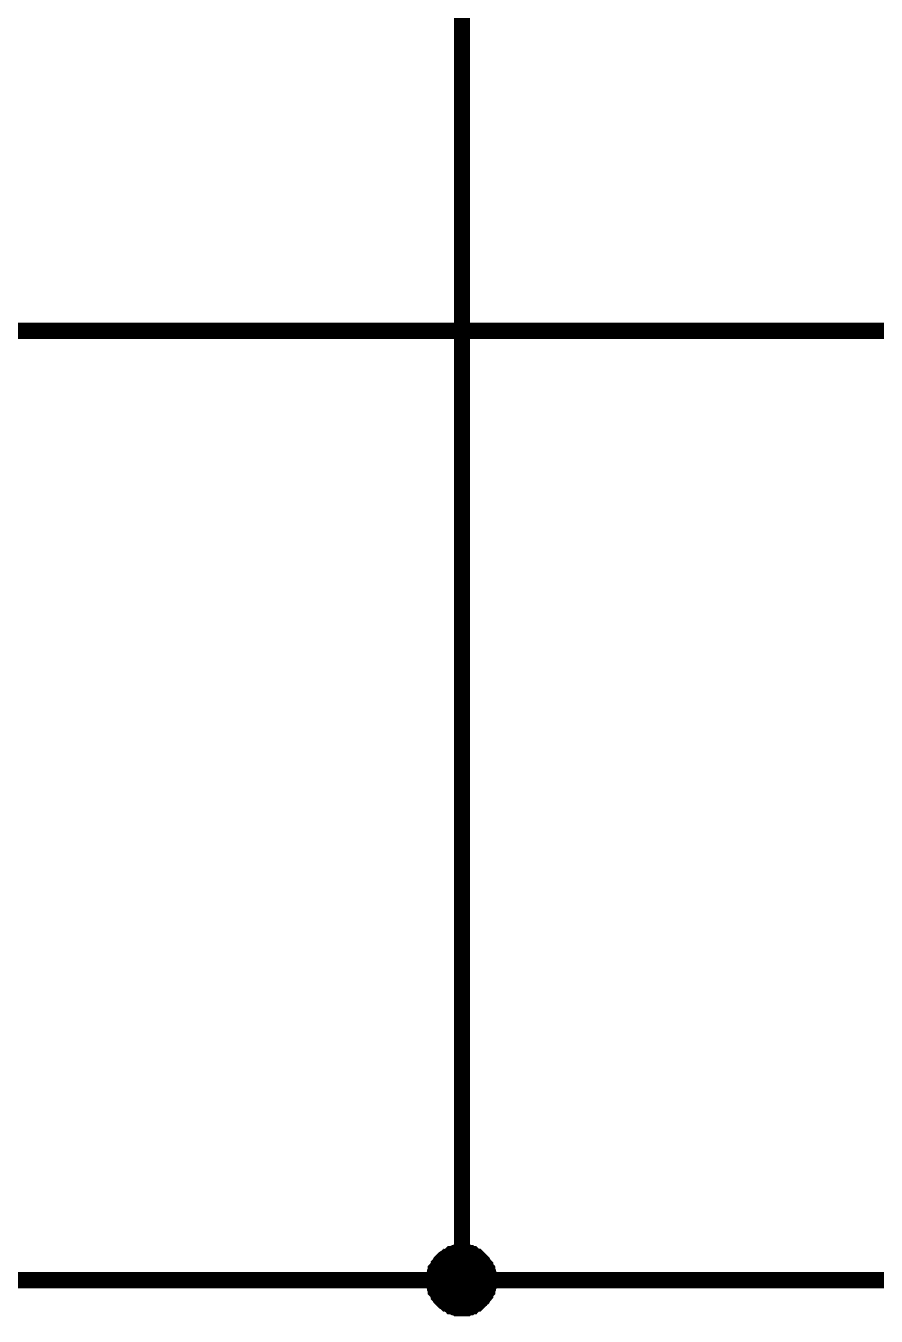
# Model space of a CAD drawing. Header units: millimetres. Extents: x -2024 to 917, y -725 to 13.
# Drawn here: x 299.12 to 314.8, y -309.45 to -285.66 of the extents above; entities that cross this region are included whole.
import ezdxf

# ---------------------------------------------------------------- set-up
doc = ezdxf.new("R2010")
doc.units = ezdxf.units.MM
doc.layers.add('Sheet', color=255, linetype='Continuous')

msp = doc.modelspace()

# ---------------------------------------------------------------- linework, layer by layer
at = {"layer": 'Sheet'}
for points, const_width in [([(307.162, -282.543), (307.162, -308.788)], 0.3), ([(322.157, -296.286), (322.157, -291.286), (297.165, -291.286)], 0.3), ([(306.649, -308.788), (306.649, -308.755), (306.649, -308.739), (306.649, -308.706), (306.665, -308.689), (306.665, -308.656), (306.665, -308.639), (306.682, -308.606), (306.682, -308.59), (306.699, -308.573), (306.715, -308.54), (306.732, -308.523), (306.732, -308.507), (306.748, -308.49), (306.765, -308.457), (306.781, -308.441), (306.798, -308.424), (306.814, -308.408), (306.831, -308.391), (306.864, -308.374), (306.881, -308.358), (306.897, -308.358), (306.914, -308.341), (306.947, -308.325), (306.963, -308.308), (306.98, -308.308), (307.013, -308.292), (307.03, -308.292), (307.063, -308.292), (307.079, -308.275), (307.112, -308.275), (307.129, -308.275), (307.162, -308.275)], 0.3), ([(306.649, -308.788), (306.649, -308.755), (306.649, -308.739), (306.649, -308.706), (306.665, -308.689), (306.665, -308.656), (306.665, -308.639), (306.682, -308.606), (306.682, -308.59), (306.699, -308.573), (306.715, -308.54), (306.732, -308.523), (306.732, -308.507), (306.748, -308.49), (306.765, -308.457), (306.781, -308.441), (306.798, -308.424), (306.814, -308.408), (306.831, -308.391), (306.864, -308.374), (306.881, -308.358), (306.897, -308.358), (306.914, -308.341), (306.947, -308.325), (306.963, -308.308), (306.98, -308.308), (307.013, -308.292), (307.03, -308.292), (307.063, -308.292), (307.079, -308.275), (307.112, -308.275), (307.129, -308.275), (307.162, -308.275)], 0.3), ([(306.649, -308.788), (306.649, -308.755), (306.649, -308.739), (306.649, -308.706), (306.665, -308.689), (306.665, -308.656), (306.665, -308.639), (306.682, -308.606), (306.682, -308.59), (306.699, -308.573), (306.715, -308.54), (306.732, -308.523), (306.732, -308.507), (306.748, -308.49), (306.765, -308.457), (306.781, -308.441), (306.798, -308.424), (306.814, -308.408), (306.831, -308.391), (306.864, -308.374), (306.881, -308.358), (306.897, -308.358), (306.914, -308.341), (306.947, -308.325), (306.963, -308.308), (306.98, -308.308), (307.013, -308.292), (307.03, -308.292), (307.063, -308.292), (307.079, -308.275), (307.112, -308.275), (307.129, -308.275), (307.162, -308.275)], 0.3), ([(306.649, -308.788), (306.649, -308.755), (306.649, -308.739), (306.649, -308.706), (306.665, -308.689), (306.665, -308.656), (306.665, -308.639), (306.682, -308.606), (306.682, -308.59), (306.699, -308.573), (306.715, -308.54), (306.732, -308.523), (306.732, -308.507), (306.748, -308.49), (306.765, -308.457), (306.781, -308.441), (306.798, -308.424), (306.814, -308.408), (306.831, -308.391), (306.864, -308.374), (306.881, -308.358), (306.897, -308.358), (306.914, -308.341), (306.947, -308.325), (306.963, -308.308), (306.98, -308.308), (307.013, -308.292), (307.03, -308.292), (307.063, -308.292), (307.079, -308.275), (307.112, -308.275), (307.129, -308.275), (307.162, -308.275)], 0.3), ([(306.649, -308.788), (306.649, -308.755), (306.649, -308.739), (306.649, -308.706), (306.665, -308.689), (306.665, -308.656), (306.665, -308.639), (306.682, -308.606), (306.682, -308.59), (306.699, -308.573), (306.715, -308.54), (306.732, -308.523), (306.732, -308.507), (306.748, -308.49), (306.765, -308.457), (306.781, -308.441), (306.798, -308.424), (306.814, -308.408), (306.831, -308.391), (306.864, -308.374), (306.881, -308.358), (306.897, -308.358), (306.914, -308.341), (306.947, -308.325), (306.963, -308.308), (306.98, -308.308), (307.013, -308.292), (307.03, -308.292), (307.063, -308.292), (307.079, -308.275), (307.112, -308.275), (307.129, -308.275), (307.162, -308.275)], 0.0991), ([(306.649, -308.788), (306.649, -308.755), (306.649, -308.739), (306.649, -308.706), (306.665, -308.689), (306.665, -308.656), (306.665, -308.639), (306.682, -308.606), (306.682, -308.59), (306.699, -308.573), (306.715, -308.54), (306.732, -308.523), (306.732, -308.507), (306.748, -308.49), (306.765, -308.457), (306.781, -308.441), (306.798, -308.424), (306.814, -308.408), (306.831, -308.391), (306.864, -308.374), (306.881, -308.358), (306.897, -308.358), (306.914, -308.341), (306.947, -308.325), (306.963, -308.308), (306.98, -308.308), (307.013, -308.292), (307.03, -308.292), (307.063, -308.292), (307.079, -308.275), (307.112, -308.275), (307.129, -308.275), (307.162, -308.275)], 0.0991), ([(306.649, -308.788), (306.649, -308.755), (306.649, -308.739), (306.649, -308.706), (306.665, -308.689), (306.665, -308.656), (306.665, -308.639), (306.682, -308.606), (306.682, -308.59), (306.699, -308.573), (306.715, -308.54), (306.732, -308.523), (306.732, -308.507), (306.748, -308.49), (306.765, -308.457), (306.781, -308.441), (306.798, -308.424), (306.814, -308.408), (306.831, -308.391), (306.864, -308.374), (306.881, -308.358), (306.897, -308.358), (306.914, -308.341), (306.947, -308.325), (306.963, -308.308), (306.98, -308.308), (307.013, -308.292), (307.03, -308.292), (307.063, -308.292), (307.079, -308.275), (307.112, -308.275), (307.129, -308.275), (307.162, -308.275)], 0.0991), ([(306.649, -308.788), (306.649, -308.755), (306.649, -308.739), (306.649, -308.706), (306.665, -308.689), (306.665, -308.656), (306.665, -308.639), (306.682, -308.606), (306.682, -308.59), (306.699, -308.573), (306.715, -308.54), (306.732, -308.523), (306.732, -308.507), (306.748, -308.49), (306.765, -308.457), (306.781, -308.441), (306.798, -308.424), (306.814, -308.408), (306.831, -308.391), (306.864, -308.374), (306.881, -308.358), (306.897, -308.358), (306.914, -308.341), (306.947, -308.325), (306.963, -308.308), (306.98, -308.308), (307.013, -308.292), (307.03, -308.292), (307.063, -308.292), (307.079, -308.275), (307.112, -308.275), (307.129, -308.275), (307.162, -308.275)], 0.0991), ([(307.162, -308.275), (307.162, -308.275)], 0.3), ([(307.162, -308.275), (307.195, -308.275), (307.212, -308.275), (307.245, -308.275), (307.261, -308.292), (307.294, -308.292), (307.311, -308.292), (307.328, -308.308), (307.361, -308.308), (307.377, -308.325), (307.394, -308.341), (307.427, -308.358), (307.443, -308.358), (307.46, -308.374), (307.476, -308.391), (307.493, -308.408), (307.51, -308.424), (307.526, -308.441), (307.543, -308.457), (307.559, -308.49), (307.576, -308.507), (307.592, -308.523), (307.592, -308.54), (307.609, -308.573), (307.625, -308.59), (307.625, -308.606), (307.642, -308.639), (307.642, -308.656), (307.642, -308.689), (307.659, -308.706), (307.659, -308.739), (307.659, -308.755), (307.659, -308.788)], 0.3), ([(307.162, -308.275), (307.162, -308.275)], 0.3), ([(307.162, -308.275), (307.195, -308.275), (307.212, -308.275), (307.245, -308.275), (307.261, -308.292), (307.294, -308.292), (307.311, -308.292), (307.328, -308.308), (307.361, -308.308), (307.377, -308.325), (307.394, -308.341), (307.427, -308.358), (307.443, -308.358), (307.46, -308.374), (307.476, -308.391), (307.493, -308.408), (307.51, -308.424), (307.526, -308.441), (307.543, -308.457), (307.559, -308.49), (307.576, -308.507), (307.592, -308.523), (307.592, -308.54), (307.609, -308.573), (307.625, -308.59), (307.625, -308.606), (307.642, -308.639), (307.642, -308.656), (307.642, -308.689), (307.659, -308.706), (307.659, -308.739), (307.659, -308.755), (307.659, -308.788)], 0.3), ([(307.162, -308.275), (307.162, -308.275)], 0.3), ([(307.162, -308.275), (307.195, -308.275), (307.212, -308.275), (307.245, -308.275), (307.261, -308.292), (307.294, -308.292), (307.311, -308.292), (307.328, -308.308), (307.361, -308.308), (307.377, -308.325), (307.394, -308.341), (307.427, -308.358), (307.443, -308.358), (307.46, -308.374), (307.476, -308.391), (307.493, -308.408), (307.51, -308.424), (307.526, -308.441), (307.543, -308.457), (307.559, -308.49), (307.576, -308.507), (307.592, -308.523), (307.592, -308.54), (307.609, -308.573), (307.625, -308.59), (307.625, -308.606), (307.642, -308.639), (307.642, -308.656), (307.642, -308.689), (307.659, -308.706), (307.659, -308.739), (307.659, -308.755), (307.659, -308.788)], 0.3), ([(307.162, -308.275), (307.162, -308.275)], 0.3), ([(307.162, -308.275), (307.195, -308.275), (307.212, -308.275), (307.245, -308.275), (307.261, -308.292), (307.294, -308.292), (307.311, -308.292), (307.328, -308.308), (307.361, -308.308), (307.377, -308.325), (307.394, -308.341), (307.427, -308.358), (307.443, -308.358), (307.46, -308.374), (307.476, -308.391), (307.493, -308.408), (307.51, -308.424), (307.526, -308.441), (307.543, -308.457), (307.559, -308.49), (307.576, -308.507), (307.592, -308.523), (307.592, -308.54), (307.609, -308.573), (307.625, -308.59), (307.625, -308.606), (307.642, -308.639), (307.642, -308.656), (307.642, -308.689), (307.659, -308.706), (307.659, -308.739), (307.659, -308.755), (307.659, -308.788)], 0.3), ([(307.162, -308.275), (307.162, -308.275)], 0.0991), ([(307.162, -308.275), (307.195, -308.275), (307.212, -308.275), (307.245, -308.275), (307.261, -308.292), (307.294, -308.292), (307.311, -308.292), (307.328, -308.308), (307.361, -308.308), (307.377, -308.325), (307.394, -308.341), (307.427, -308.358), (307.443, -308.358), (307.46, -308.374), (307.476, -308.391), (307.493, -308.408), (307.51, -308.424), (307.526, -308.441), (307.543, -308.457), (307.559, -308.49), (307.576, -308.507), (307.592, -308.523), (307.592, -308.54), (307.609, -308.573), (307.625, -308.59), (307.625, -308.606), (307.642, -308.639), (307.642, -308.656), (307.642, -308.689), (307.659, -308.706), (307.659, -308.739), (307.659, -308.755), (307.659, -308.788)], 0.0991), ([(307.162, -308.275), (307.162, -308.275)], 0.0991), ([(307.162, -308.275), (307.195, -308.275), (307.212, -308.275), (307.245, -308.275), (307.261, -308.292), (307.294, -308.292), (307.311, -308.292), (307.328, -308.308), (307.361, -308.308), (307.377, -308.325), (307.394, -308.341), (307.427, -308.358), (307.443, -308.358), (307.46, -308.374), (307.476, -308.391), (307.493, -308.408), (307.51, -308.424), (307.526, -308.441), (307.543, -308.457), (307.559, -308.49), (307.576, -308.507), (307.592, -308.523), (307.592, -308.54), (307.609, -308.573), (307.625, -308.59), (307.625, -308.606), (307.642, -308.639), (307.642, -308.656), (307.642, -308.689), (307.659, -308.706), (307.659, -308.739), (307.659, -308.755), (307.659, -308.788)], 0.0991), ([(307.162, -308.275), (307.162, -308.275)], 0.0991), ([(307.162, -308.275), (307.195, -308.275), (307.212, -308.275), (307.245, -308.275), (307.261, -308.292), (307.294, -308.292), (307.311, -308.292), (307.328, -308.308), (307.361, -308.308), (307.377, -308.325), (307.394, -308.341), (307.427, -308.358), (307.443, -308.358), (307.46, -308.374), (307.476, -308.391), (307.493, -308.408), (307.51, -308.424), (307.526, -308.441), (307.543, -308.457), (307.559, -308.49), (307.576, -308.507), (307.592, -308.523), (307.592, -308.54), (307.609, -308.573), (307.625, -308.59), (307.625, -308.606), (307.642, -308.639), (307.642, -308.656), (307.642, -308.689), (307.659, -308.706), (307.659, -308.739), (307.659, -308.755), (307.659, -308.788)], 0.0991), ([(307.162, -308.275), (307.162, -308.275)], 0.0991), ([(307.162, -308.275), (307.195, -308.275), (307.212, -308.275), (307.245, -308.275), (307.261, -308.292), (307.294, -308.292), (307.311, -308.292), (307.328, -308.308), (307.361, -308.308), (307.377, -308.325), (307.394, -308.341), (307.427, -308.358), (307.443, -308.358), (307.46, -308.374), (307.476, -308.391), (307.493, -308.408), (307.51, -308.424), (307.526, -308.441), (307.543, -308.457), (307.559, -308.49), (307.576, -308.507), (307.592, -308.523), (307.592, -308.54), (307.609, -308.573), (307.625, -308.59), (307.625, -308.606), (307.642, -308.639), (307.642, -308.656), (307.642, -308.689), (307.659, -308.706), (307.659, -308.739), (307.659, -308.755), (307.659, -308.788)], 0.0991), ([(322.157, -308.788), (307.162, -308.788), (297.165, -308.788)], 0.3), ([(307.162, -309.302), (307.129, -309.302), (307.112, -309.302), (307.079, -309.302), (307.063, -309.285), (307.03, -309.285), (307.013, -309.285), (306.98, -309.269), (306.963, -309.269), (306.947, -309.252), (306.914, -309.235), (306.897, -309.219), (306.881, -309.219), (306.864, -309.202), (306.831, -309.186), (306.814, -309.169), (306.798, -309.153), (306.781, -309.136), (306.765, -309.12), (306.748, -309.086), (306.732, -309.07), (306.732, -309.053), (306.715, -309.037), (306.699, -309.004), (306.682, -308.987), (306.682, -308.971), (306.665, -308.937), (306.665, -308.921), (306.665, -308.888), (306.649, -308.871), (306.649, -308.838), (306.649, -308.821), (306.649, -308.788)], 0.3), ([(306.649, -308.788), (306.649, -308.788)], 0.3), ([(307.162, -309.302), (307.129, -309.302), (307.112, -309.302), (307.079, -309.302), (307.063, -309.285), (307.03, -309.285), (307.013, -309.285), (306.98, -309.269), (306.963, -309.269), (306.947, -309.252), (306.914, -309.235), (306.897, -309.219), (306.881, -309.219), (306.864, -309.202), (306.831, -309.186), (306.814, -309.169), (306.798, -309.153), (306.781, -309.136), (306.765, -309.12), (306.748, -309.086), (306.732, -309.07), (306.732, -309.053), (306.715, -309.037), (306.699, -309.004), (306.682, -308.987), (306.682, -308.971), (306.665, -308.937), (306.665, -308.921), (306.665, -308.888), (306.649, -308.871), (306.649, -308.838), (306.649, -308.821), (306.649, -308.788)], 0.3), ([(306.649, -308.788), (306.649, -308.788)], 0.3), ([(307.162, -309.302), (307.129, -309.302), (307.112, -309.302), (307.079, -309.302), (307.063, -309.285), (307.03, -309.285), (307.013, -309.285), (306.98, -309.269), (306.963, -309.269), (306.947, -309.252), (306.914, -309.235), (306.897, -309.219), (306.881, -309.219), (306.864, -309.202), (306.831, -309.186), (306.814, -309.169), (306.798, -309.153), (306.781, -309.136), (306.765, -309.12), (306.748, -309.086), (306.732, -309.07), (306.732, -309.053), (306.715, -309.037), (306.699, -309.004), (306.682, -308.987), (306.682, -308.971), (306.665, -308.937), (306.665, -308.921), (306.665, -308.888), (306.649, -308.871), (306.649, -308.838), (306.649, -308.821), (306.649, -308.788)], 0.3), ([(306.649, -308.788), (306.649, -308.788)], 0.3), ([(307.162, -309.302), (307.129, -309.302), (307.112, -309.302), (307.079, -309.302), (307.063, -309.285), (307.03, -309.285), (307.013, -309.285), (306.98, -309.269), (306.963, -309.269), (306.947, -309.252), (306.914, -309.235), (306.897, -309.219), (306.881, -309.219), (306.864, -309.202), (306.831, -309.186), (306.814, -309.169), (306.798, -309.153), (306.781, -309.136), (306.765, -309.12), (306.748, -309.086), (306.732, -309.07), (306.732, -309.053), (306.715, -309.037), (306.699, -309.004), (306.682, -308.987), (306.682, -308.971), (306.665, -308.937), (306.665, -308.921), (306.665, -308.888), (306.649, -308.871), (306.649, -308.838), (306.649, -308.821), (306.649, -308.788)], 0.3), ([(306.649, -308.788), (306.649, -308.788)], 0.3), ([(307.162, -309.302), (307.129, -309.302), (307.112, -309.302), (307.079, -309.302), (307.063, -309.285), (307.03, -309.285), (307.013, -309.285), (306.98, -309.269), (306.963, -309.269), (306.947, -309.252), (306.914, -309.235), (306.897, -309.219), (306.881, -309.219), (306.864, -309.202), (306.831, -309.186), (306.814, -309.169), (306.798, -309.153), (306.781, -309.136), (306.765, -309.12), (306.748, -309.086), (306.732, -309.07), (306.732, -309.053), (306.715, -309.037), (306.699, -309.004), (306.682, -308.987), (306.682, -308.971), (306.665, -308.937), (306.665, -308.921), (306.665, -308.888), (306.649, -308.871), (306.649, -308.838), (306.649, -308.821), (306.649, -308.788)], 0.0991), ([(306.649, -308.788), (306.649, -308.788)], 0.0991), ([(307.162, -309.302), (307.129, -309.302), (307.112, -309.302), (307.079, -309.302), (307.063, -309.285), (307.03, -309.285), (307.013, -309.285), (306.98, -309.269), (306.963, -309.269), (306.947, -309.252), (306.914, -309.235), (306.897, -309.219), (306.881, -309.219), (306.864, -309.202), (306.831, -309.186), (306.814, -309.169), (306.798, -309.153), (306.781, -309.136), (306.765, -309.12), (306.748, -309.086), (306.732, -309.07), (306.732, -309.053), (306.715, -309.037), (306.699, -309.004), (306.682, -308.987), (306.682, -308.971), (306.665, -308.937), (306.665, -308.921), (306.665, -308.888), (306.649, -308.871), (306.649, -308.838), (306.649, -308.821), (306.649, -308.788)], 0.0991), ([(306.649, -308.788), (306.649, -308.788)], 0.0991), ([(307.162, -309.302), (307.129, -309.302), (307.112, -309.302), (307.079, -309.302), (307.063, -309.285), (307.03, -309.285), (307.013, -309.285), (306.98, -309.269), (306.963, -309.269), (306.947, -309.252), (306.914, -309.235), (306.897, -309.219), (306.881, -309.219), (306.864, -309.202), (306.831, -309.186), (306.814, -309.169), (306.798, -309.153), (306.781, -309.136), (306.765, -309.12), (306.748, -309.086), (306.732, -309.07), (306.732, -309.053), (306.715, -309.037), (306.699, -309.004), (306.682, -308.987), (306.682, -308.971), (306.665, -308.937), (306.665, -308.921), (306.665, -308.888), (306.649, -308.871), (306.649, -308.838), (306.649, -308.821), (306.649, -308.788)], 0.0991), ([(306.649, -308.788), (306.649, -308.788)], 0.0991), ([(307.162, -309.302), (307.129, -309.302), (307.112, -309.302), (307.079, -309.302), (307.063, -309.285), (307.03, -309.285), (307.013, -309.285), (306.98, -309.269), (306.963, -309.269), (306.947, -309.252), (306.914, -309.235), (306.897, -309.219), (306.881, -309.219), (306.864, -309.202), (306.831, -309.186), (306.814, -309.169), (306.798, -309.153), (306.781, -309.136), (306.765, -309.12), (306.748, -309.086), (306.732, -309.07), (306.732, -309.053), (306.715, -309.037), (306.699, -309.004), (306.682, -308.987), (306.682, -308.971), (306.665, -308.937), (306.665, -308.921), (306.665, -308.888), (306.649, -308.871), (306.649, -308.838), (306.649, -308.821), (306.649, -308.788)], 0.0991), ([(306.649, -308.788), (306.649, -308.788)], 0.0991), ([(307.659, -308.788), (307.659, -308.821), (307.659, -308.838), (307.659, -308.871), (307.642, -308.888), (307.642, -308.921), (307.642, -308.937), (307.625, -308.971), (307.625, -308.987), (307.609, -309.004), (307.592, -309.037), (307.592, -309.053), (307.576, -309.07), (307.559, -309.086), (307.543, -309.12), (307.526, -309.136), (307.51, -309.153), (307.493, -309.169), (307.476, -309.186), (307.46, -309.202), (307.443, -309.219), (307.427, -309.219), (307.394, -309.235), (307.377, -309.252), (307.361, -309.269), (307.328, -309.269), (307.311, -309.285), (307.294, -309.285), (307.261, -309.285), (307.245, -309.302), (307.212, -309.302), (307.195, -309.302), (307.162, -309.302)], 0.3), ([(307.659, -308.788), (307.659, -308.821), (307.659, -308.838), (307.659, -308.871), (307.642, -308.888), (307.642, -308.921), (307.642, -308.937), (307.625, -308.971), (307.625, -308.987), (307.609, -309.004), (307.592, -309.037), (307.592, -309.053), (307.576, -309.07), (307.559, -309.086), (307.543, -309.12), (307.526, -309.136), (307.51, -309.153), (307.493, -309.169), (307.476, -309.186), (307.46, -309.202), (307.443, -309.219), (307.427, -309.219), (307.394, -309.235), (307.377, -309.252), (307.361, -309.269), (307.328, -309.269), (307.311, -309.285), (307.294, -309.285), (307.261, -309.285), (307.245, -309.302), (307.212, -309.302), (307.195, -309.302), (307.162, -309.302)], 0.3), ([(307.659, -308.788), (307.659, -308.821), (307.659, -308.838), (307.659, -308.871), (307.642, -308.888), (307.642, -308.921), (307.642, -308.937), (307.625, -308.971), (307.625, -308.987), (307.609, -309.004), (307.592, -309.037), (307.592, -309.053), (307.576, -309.07), (307.559, -309.086), (307.543, -309.12), (307.526, -309.136), (307.51, -309.153), (307.493, -309.169), (307.476, -309.186), (307.46, -309.202), (307.443, -309.219), (307.427, -309.219), (307.394, -309.235), (307.377, -309.252), (307.361, -309.269), (307.328, -309.269), (307.311, -309.285), (307.294, -309.285), (307.261, -309.285), (307.245, -309.302), (307.212, -309.302), (307.195, -309.302), (307.162, -309.302)], 0.3), ([(307.659, -308.788), (307.659, -308.821), (307.659, -308.838), (307.659, -308.871), (307.642, -308.888), (307.642, -308.921), (307.642, -308.937), (307.625, -308.971), (307.625, -308.987), (307.609, -309.004), (307.592, -309.037), (307.592, -309.053), (307.576, -309.07), (307.559, -309.086), (307.543, -309.12), (307.526, -309.136), (307.51, -309.153), (307.493, -309.169), (307.476, -309.186), (307.46, -309.202), (307.443, -309.219), (307.427, -309.219), (307.394, -309.235), (307.377, -309.252), (307.361, -309.269), (307.328, -309.269), (307.311, -309.285), (307.294, -309.285), (307.261, -309.285), (307.245, -309.302), (307.212, -309.302), (307.195, -309.302), (307.162, -309.302)], 0.3), ([(307.659, -308.788), (307.659, -308.821), (307.659, -308.838), (307.659, -308.871), (307.642, -308.888), (307.642, -308.921), (307.642, -308.937), (307.625, -308.971), (307.625, -308.987), (307.609, -309.004), (307.592, -309.037), (307.592, -309.053), (307.576, -309.07), (307.559, -309.086), (307.543, -309.12), (307.526, -309.136), (307.51, -309.153), (307.493, -309.169), (307.476, -309.186), (307.46, -309.202), (307.443, -309.219), (307.427, -309.219), (307.394, -309.235), (307.377, -309.252), (307.361, -309.269), (307.328, -309.269), (307.311, -309.285), (307.294, -309.285), (307.261, -309.285), (307.245, -309.302), (307.212, -309.302), (307.195, -309.302), (307.162, -309.302)], 0.0991), ([(307.659, -308.788), (307.659, -308.821), (307.659, -308.838), (307.659, -308.871), (307.642, -308.888), (307.642, -308.921), (307.642, -308.937), (307.625, -308.971), (307.625, -308.987), (307.609, -309.004), (307.592, -309.037), (307.592, -309.053), (307.576, -309.07), (307.559, -309.086), (307.543, -309.12), (307.526, -309.136), (307.51, -309.153), (307.493, -309.169), (307.476, -309.186), (307.46, -309.202), (307.443, -309.219), (307.427, -309.219), (307.394, -309.235), (307.377, -309.252), (307.361, -309.269), (307.328, -309.269), (307.311, -309.285), (307.294, -309.285), (307.261, -309.285), (307.245, -309.302), (307.212, -309.302), (307.195, -309.302), (307.162, -309.302)], 0.0991), ([(307.659, -308.788), (307.659, -308.821), (307.659, -308.838), (307.659, -308.871), (307.642, -308.888), (307.642, -308.921), (307.642, -308.937), (307.625, -308.971), (307.625, -308.987), (307.609, -309.004), (307.592, -309.037), (307.592, -309.053), (307.576, -309.07), (307.559, -309.086), (307.543, -309.12), (307.526, -309.136), (307.51, -309.153), (307.493, -309.169), (307.476, -309.186), (307.46, -309.202), (307.443, -309.219), (307.427, -309.219), (307.394, -309.235), (307.377, -309.252), (307.361, -309.269), (307.328, -309.269), (307.311, -309.285), (307.294, -309.285), (307.261, -309.285), (307.245, -309.302), (307.212, -309.302), (307.195, -309.302), (307.162, -309.302)], 0.0991), ([(307.659, -308.788), (307.659, -308.821), (307.659, -308.838), (307.659, -308.871), (307.642, -308.888), (307.642, -308.921), (307.642, -308.937), (307.625, -308.971), (307.625, -308.987), (307.609, -309.004), (307.592, -309.037), (307.592, -309.053), (307.576, -309.07), (307.559, -309.086), (307.543, -309.12), (307.526, -309.136), (307.51, -309.153), (307.493, -309.169), (307.476, -309.186), (307.46, -309.202), (307.443, -309.219), (307.427, -309.219), (307.394, -309.235), (307.377, -309.252), (307.361, -309.269), (307.328, -309.269), (307.311, -309.285), (307.294, -309.285), (307.261, -309.285), (307.245, -309.302), (307.212, -309.302), (307.195, -309.302), (307.162, -309.302)], 0.0991), ([(307.659, -308.788), (307.659, -308.788), (307.659, -308.788), (307.659, -308.788), (307.659, -308.788), (307.659, -308.788), (307.659, -308.788), (307.659, -308.788), (307.659, -308.788), (307.659, -308.788), (307.659, -308.788), (307.659, -308.788), (307.659, -308.788), (307.659, -308.788), (307.659, -308.788), (307.659, -308.788), (307.659, -308.788), (307.659, -308.788), (307.659, -308.788), (307.659, -308.788), (307.659, -308.788), (307.659, -308.788), (307.659, -308.788), (307.659, -308.788), (307.659, -308.788), (307.659, -308.788), (307.659, -308.788), (307.659, -308.788), (307.659, -308.788), (307.659, -308.788), (307.659, -308.788), (307.659, -308.788), (307.659, -308.788)], 0.3), ([(307.659, -308.788), (307.659, -308.788)], 0.3), ([(307.659, -308.788), (307.659, -308.788), (307.659, -308.788), (307.659, -308.788), (307.659, -308.788), (307.659, -308.788), (307.659, -308.788), (307.659, -308.788), (307.659, -308.788), (307.659, -308.788), (307.659, -308.788), (307.659, -308.788), (307.659, -308.788), (307.659, -308.788), (307.659, -308.788), (307.659, -308.788), (307.659, -308.788), (307.659, -308.788), (307.659, -308.788), (307.659, -308.788), (307.659, -308.788), (307.659, -308.788), (307.659, -308.788), (307.659, -308.788), (307.659, -308.788), (307.659, -308.788), (307.659, -308.788), (307.659, -308.788), (307.659, -308.788), (307.659, -308.788), (307.659, -308.788), (307.659, -308.788), (307.659, -308.788)], 0.3), ([(307.659, -308.788), (307.659, -308.788)], 0.3), ([(307.659, -308.788), (307.659, -308.788), (307.659, -308.788), (307.659, -308.788), (307.659, -308.788), (307.659, -308.788), (307.659, -308.788), (307.659, -308.788), (307.659, -308.788), (307.659, -308.788), (307.659, -308.788), (307.659, -308.788), (307.659, -308.788), (307.659, -308.788), (307.659, -308.788), (307.659, -308.788), (307.659, -308.788), (307.659, -308.788), (307.659, -308.788), (307.659, -308.788), (307.659, -308.788), (307.659, -308.788), (307.659, -308.788), (307.659, -308.788), (307.659, -308.788), (307.659, -308.788), (307.659, -308.788), (307.659, -308.788), (307.659, -308.788), (307.659, -308.788), (307.659, -308.788), (307.659, -308.788), (307.659, -308.788)], 0.3), ([(307.659, -308.788), (307.659, -308.788)], 0.3), ([(307.659, -308.788), (307.659, -308.788), (307.659, -308.788), (307.659, -308.788), (307.659, -308.788), (307.659, -308.788), (307.659, -308.788), (307.659, -308.788), (307.659, -308.788), (307.659, -308.788), (307.659, -308.788), (307.659, -308.788), (307.659, -308.788), (307.659, -308.788), (307.659, -308.788), (307.659, -308.788), (307.659, -308.788), (307.659, -308.788), (307.659, -308.788), (307.659, -308.788), (307.659, -308.788), (307.659, -308.788), (307.659, -308.788), (307.659, -308.788), (307.659, -308.788), (307.659, -308.788), (307.659, -308.788), (307.659, -308.788), (307.659, -308.788), (307.659, -308.788), (307.659, -308.788), (307.659, -308.788), (307.659, -308.788)], 0.3), ([(307.659, -308.788), (307.659, -308.788)], 0.3), ([(307.659, -308.788), (307.659, -308.788), (307.659, -308.788), (307.659, -308.788), (307.659, -308.788), (307.659, -308.788), (307.659, -308.788), (307.659, -308.788), (307.659, -308.788), (307.659, -308.788), (307.659, -308.788), (307.659, -308.788), (307.659, -308.788), (307.659, -308.788), (307.659, -308.788), (307.659, -308.788), (307.659, -308.788), (307.659, -308.788), (307.659, -308.788), (307.659, -308.788), (307.659, -308.788), (307.659, -308.788), (307.659, -308.788), (307.659, -308.788), (307.659, -308.788), (307.659, -308.788), (307.659, -308.788), (307.659, -308.788), (307.659, -308.788), (307.659, -308.788), (307.659, -308.788), (307.659, -308.788), (307.659, -308.788)], 0.0991), ([(307.659, -308.788), (307.659, -308.788)], 0.0991), ([(307.659, -308.788), (307.659, -308.788), (307.659, -308.788), (307.659, -308.788), (307.659, -308.788), (307.659, -308.788), (307.659, -308.788), (307.659, -308.788), (307.659, -308.788), (307.659, -308.788), (307.659, -308.788), (307.659, -308.788), (307.659, -308.788), (307.659, -308.788), (307.659, -308.788), (307.659, -308.788), (307.659, -308.788), (307.659, -308.788), (307.659, -308.788), (307.659, -308.788), (307.659, -308.788), (307.659, -308.788), (307.659, -308.788), (307.659, -308.788), (307.659, -308.788), (307.659, -308.788), (307.659, -308.788), (307.659, -308.788), (307.659, -308.788), (307.659, -308.788), (307.659, -308.788), (307.659, -308.788), (307.659, -308.788)], 0.0991), ([(307.659, -308.788), (307.659, -308.788)], 0.0991), ([(307.659, -308.788), (307.659, -308.788), (307.659, -308.788), (307.659, -308.788), (307.659, -308.788), (307.659, -308.788), (307.659, -308.788), (307.659, -308.788), (307.659, -308.788), (307.659, -308.788), (307.659, -308.788), (307.659, -308.788), (307.659, -308.788), (307.659, -308.788), (307.659, -308.788), (307.659, -308.788), (307.659, -308.788), (307.659, -308.788), (307.659, -308.788), (307.659, -308.788), (307.659, -308.788), (307.659, -308.788), (307.659, -308.788), (307.659, -308.788), (307.659, -308.788), (307.659, -308.788), (307.659, -308.788), (307.659, -308.788), (307.659, -308.788), (307.659, -308.788), (307.659, -308.788), (307.659, -308.788), (307.659, -308.788)], 0.0991), ([(307.659, -308.788), (307.659, -308.788)], 0.0991), ([(307.659, -308.788), (307.659, -308.788), (307.659, -308.788), (307.659, -308.788), (307.659, -308.788), (307.659, -308.788), (307.659, -308.788), (307.659, -308.788), (307.659, -308.788), (307.659, -308.788), (307.659, -308.788), (307.659, -308.788), (307.659, -308.788), (307.659, -308.788), (307.659, -308.788), (307.659, -308.788), (307.659, -308.788), (307.659, -308.788), (307.659, -308.788), (307.659, -308.788), (307.659, -308.788), (307.659, -308.788), (307.659, -308.788), (307.659, -308.788), (307.659, -308.788), (307.659, -308.788), (307.659, -308.788), (307.659, -308.788), (307.659, -308.788), (307.659, -308.788), (307.659, -308.788), (307.659, -308.788), (307.659, -308.788)], 0.0991), ([(307.659, -308.788), (307.659, -308.788)], 0.0991)]:
    msp.add_lwpolyline(points, dxfattribs=dict(at, const_width=const_width))
at = {"layer": 'Sheet', "const_width": 0.508}
msp.add_lwpolyline([(306.835, -308.782, 1), (307.343, -308.782, 1)], format="xyb", close=True, dxfattribs=at)

doc.saveas('drawing.dxf')
